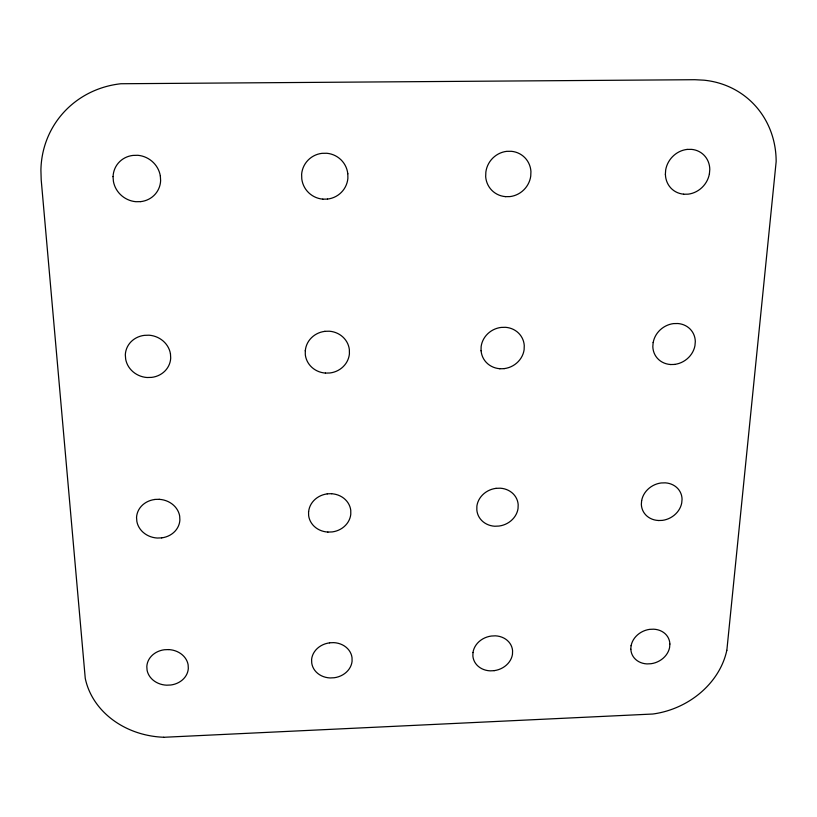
<?xml version="1.0" encoding="UTF-8"?>
<svg xmlns="http://www.w3.org/2000/svg" width="817" height="817" viewBox="0 0 817 817"><rect width="100%" height="100%" fill="white"/><g stroke="black" fill="none" stroke-linecap="round" stroke-linejoin="round"><path stroke-width="1.23" d="M630.806 649.249L631.061 645.685M665.355 174.501L665.692 169.885A23.346 21.283 -49.2 0 1 687.128 149.419M669.879 644.021L669.583 647.564A19.935 16.881 -22.6 0 1 650.996 663.721L647.023 663.915A19.935 16.881 -22.6 0 1 630.857 649.239M305.252 350.636L305.333 354.935A22.141 20.956 -5.7 0 0 325.472 373.083M308.56 511.728L308.642 515.66A21.191 19.169 -6.9 0 0 327.893 532.061M472.982 652.497L472.88 656.082A20.068 17.29 -15.7 0 0 490.169 670.849L494.224 670.675M653.13 342.527L652.824 346.735A21.957 19.761 -36.1 0 0 670.389 364.494M641.631 500.535L641.345 504.395A20.864 18.27 -27.6 0 0 658.236 520.48M709.401 173.96L709.789 169.354A23.346 21.283 -49.2 0 0 691.642 149.378L687.087 149.409M726.844 650.352L776.15 161.674A93.414 85.152 -49.3 0 0 704.04 80.189L694.828 79.709L120.916 83.742A96.631 91.555 33 0 0 40.911 170.191L41.197 179.801L85.254 678.355A82.997 71.232 0.7 0 0 163.666 737.251M329.527 642.805L333.704 642.632A20.323 17.606 -7.4 0 1 352.035 657.746L352.076 661.31A20.323 17.606 -7.4 0 1 334.194 677.753L330.068 677.947A20.323 17.606 -7.4 0 1 311.737 663.057L311.604 659.442A20.323 17.606 -7.4 0 1 329.578 642.856M161.674 537.882L157.273 538.035A21.681 19.363 4.7 0 1 136.868 521.481L136.541 517.508A21.681 19.363 4.7 0 1 154.862 499.483M154.811 499.432L159.274 499.289M327.26 493.825L331.62 493.682M495.99 488.341L500.259 488.198A20.946 18.791 -18.9 0 1 518.182 504.681L518.039 508.572A20.946 18.791 -18.9 0 1 499.003 526.046L494.785 526.24A20.946 18.791 -18.9 0 1 476.832 509.931L476.883 506.07A20.946 18.791 -18.9 0 1 496.031 488.352M674.648 364.443L670.338 364.545M504.201 368.661L499.8 368.773M324.788 331.314L329.343 331.212A22.141 20.956 -5.7 0 1 349.359 349.645L349.41 353.894A22.141 20.956 -5.7 0 1 329.925 372.971L325.421 373.093M140.728 201.636L135.898 201.707A24.142 22.876 32.8 0 1 113.41 181.313L113.012 176.543M327.494 199.093L322.776 199.154M163.666 737.291L652.865 714.017A79.76 67.535 -22.6 0 0 726.803 650.352M168.629 649.576L164.36 649.75A20.742 17.8 0.7 0 0 146.825 666.539L147.07 670.185A20.742 17.8 0.7 0 0 166.617 685.177L170.835 685.003A20.742 17.8 0.7 0 0 188.319 668.398L188.124 664.762A20.742 17.8 0.7 0 0 168.629 649.586M327.842 532.081L332.162 531.928A21.191 19.169 -6.9 0 0 350.789 514.23L350.769 510.308A21.191 19.169 -6.9 0 0 331.62 493.744M658.185 520.531L662.321 520.388A20.864 18.27 -27.6 0 0 681.725 502.986L682.062 499.177A20.864 18.27 -27.6 0 0 665.283 482.847L661.116 482.97A20.864 18.27 -27.6 0 0 641.672 500.535M505.294 196.662L509.9 196.601A23.203 22.182 -47.6 0 0 530.744 176.115L530.938 171.509A23.203 22.182 -47.6 0 0 511.401 151.308L506.744 151.339A23.203 22.182 -47.6 0 0 485.86 172.05L485.676 176.717A23.203 22.182 -47.6 0 0 505.345 196.611M683.594 194.232L688.098 194.17A23.346 21.283 -49.2 0 0 709.391 173.909M170.457 353.771L170.702 358.112A22.753 21.099 13.2 0 1 151.676 377.383L147.07 377.515A22.753 21.099 13.2 0 1 125.675 359.174L125.318 354.823A22.753 21.099 13.2 0 1 144.435 335.348L149.051 335.195A22.753 21.099 13.2 0 1 170.447 353.822M160.346 175.972L160.622 180.731A24.142 22.876 32.8 0 1 140.728 201.625M347.838 173.715L347.879 178.412A23.182 22.988 7.8 0 1 327.494 199.072M481.029 350.789L481.142 346.531A21.926 20.456 -26.5 0 1 501.158 327.423L505.57 327.311A21.926 20.456 -26.5 0 1 524.259 345.53L524.116 349.768A21.926 20.456 -26.5 0 1 504.201 368.61M683.645 194.18A23.346 21.283 -49.2 0 1 665.416 174.46M674.648 364.392A21.957 19.761 -36.1 0 0 694.95 345.703L695.308 341.537A21.957 19.761 -36.1 0 0 677.875 323.522L673.525 323.603A21.957 19.761 -36.1 0 0 653.181 342.527M669.869 644.021A19.935 16.881 -22.6 0 0 653.723 629.192L649.719 629.345A19.935 16.881 -22.6 0 0 631.122 645.685M322.838 199.144A23.182 22.988 7.8 0 1 301.79 178.994L301.626 174.266A23.182 22.988 7.9 0 1 322.082 153.33L326.851 153.269A23.182 22.988 7.9 0 1 347.787 173.725M499.851 368.712A21.926 20.456 -26.5 0 1 481.09 350.738M305.313 350.677A22.141 20.956 -5.7 0 1 324.829 331.365M308.622 511.769A21.191 19.169 -6.9 0 1 327.3 493.877M472.992 652.528A20.068 17.29 -15.7 0 1 491.283 636.045L495.378 635.83A20.068 17.29 -15.7 0 1 512.586 650.792L512.463 654.366A20.068 17.29 -15.7 0 1 494.224 670.634M113.083 176.584A24.142 22.876 32.8 0 1 133.008 155.414L137.848 155.291A24.142 22.876 32.8 0 1 160.336 176.023M161.674 537.872A21.681 19.363 4.7 0 0 179.883 520.02L179.679 516.058A21.681 19.363 4.7 0 0 159.274 499.34"/></g></svg>
